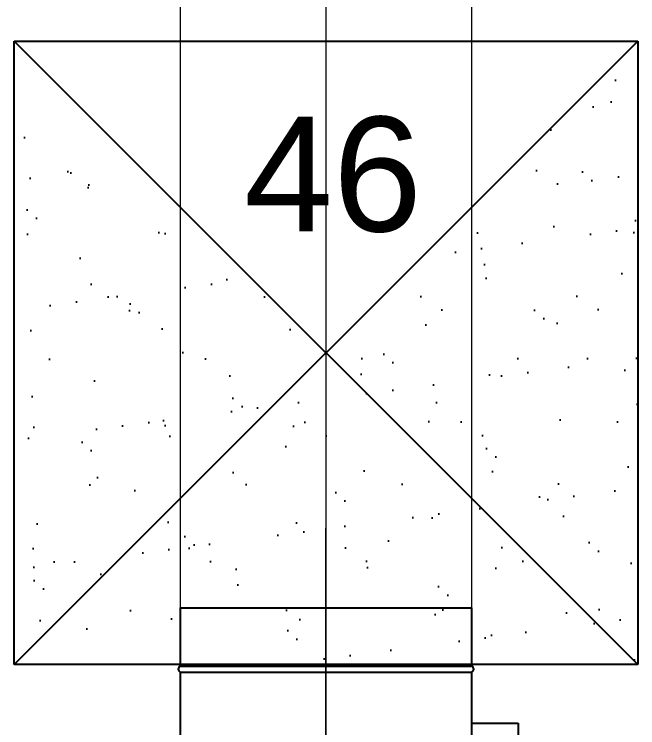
# Model space of a CAD drawing. Extents: x -57174 to 10055, y -18330 to 89882.
# Drawn here: x -36241 to -35706, y 73756 to 74368 of the extents above; entities that cross this region are included whole.
import ezdxf
from ezdxf.enums import TextEntityAlignment as Align

# ---------------------------------------------------------------- set-up
doc = ezdxf.new("R2010")
doc.units = 0
doc.header["$LTSCALE"] = 50
doc.header["$MEASUREMENT"] = 0
doc.layers.get('0').update_dxf_attribs({"color": 8, "linetype": 'CONTINUOUS'})
for name, color, linetype in [('CAV', 150, 'CONTINUOUS'), ('DIFF SUPPLY', 1, 'CONTINUOUS'), ('SUPPLY', 6, 'CONTINUOUS')]:
    doc.layers.add(name, color=color, linetype=linetype)
doc.styles.add('STYLE1', font='arial.ttf')

# ---------------------------------------------------------------- blocks, each defined once
blk = doc.blocks.new('12')
h = blk.add_hatch()
h.set_pattern_fill('AR-SAND', color=256, scale=43.045977, style=0)
h.set_pattern_definition([(37.5, (34246.76, 4040.09), (-2.71161, 82.942012), [0, -65.429885, 0, -73.17816, 0, -69.949713]), (7.5, (34246.76, 4040.09), (76.18177, 121.482035), [0, -35.2977, 0, -58.972988, 0, -22.599138]), (327.5, (34193.81, 4040.09), (134.05128, 0.2436), [0, -21.52299, 0, -77.48276, 0, -101.158046]), (317.5, (34193.81, 4040.09), (129.40166, 37.7804), [0, -10.761494, 0, -50.794253, 0, -58.11207])])
h.paths.add_polyline_path([(-36234.07, 134727.35), (-35966.57, 134994.85), (-36234.07, 135262.35)])
h.paths.add_polyline_path([(-35966.57, 134994.85), (-36234.07, 134727.35), (-35699.07, 134727.35)])
h.paths.add_polyline_path([(-35699.07, 135262.35), (-35966.57, 134994.85), (-35699.07, 134727.35)])
for p, q in [((-36234.07, 135262.35), (-35699.07, 135262.35)), ((-36234.07, 134727.35), (-36234.07, 135262.35)), ((-35699.07, 135262.35), (-36234.07, 134727.35)), ((-36234.07, 135262.35), (-35699.07, 134727.35)), ((-35699.07, 135262.35), (-35699.07, 134727.35)), ((-35699.07, 134727.35), (-36234.07, 134727.35))]:
    blk.add_line(p, q)
at = {"style": 'STYLE1'}
blk.add_text('46', height=98.391, dxfattribs=at).set_placement((-35960.62, 135098.99, 0), align=Align.CENTER)
blk = doc.blocks.new('CAV 250 DIA')
for p, q in [((0, 400), (0, 350)), ((0, 400), (250, 400)), ((250, 400), (250, 350)), ((0, 350), (250, 350)), ((0, 345), (0, 55)), ((0, 345), (250, 345)), ((250, 345), (250, 55)), ((250, 301.14), (290, 301.14)), ((290, 301.14), (290, 119.14)), ((290.79, 218.73), (292.2, 220.14)), ((290.79, 218.73), (297.37, 212.14)), ((292.2, 220.14), (302.2, 210.14)), ((250, 212.14), (297.37, 212.14)), ((302.2, 210.14), (292.2, 200.14)), ((250, 208.14), (297.37, 208.14)), ((297.37, 208.14), (290.79, 201.56)), ((290.79, 201.56), (292.2, 200.14)), ((250, 119.14), (290, 119.14)), ((0, 55), (250, 55)), ((0, 50), (0, 0)), ((0, 50), (250, 50)), ((0, 50), (250, 50)), ((250, 50), (250, 0)), ((0, 0), (250, 0))]:
    blk.add_line(p, q)
for centre, start, end in [((0.88, 347.5), 109.43656, 250.56344), ((249.12, 347.5), 289.43656, 70.56344), ((0.88, 52.5), 109.43656, 250.56344), ((249.12, 52.5), 289.43656, 70.56344)]:
    blk.add_arc(centre, 2.65, start, end)

msp = doc.modelspace()

# ---------------------------------------------------------------- linework, layer by layer
at = {"layer": 'SUPPLY', "lineweight": 0}
for p, q in [((-36098.58, 73858.81), (-36098.58, 74754.5)), ((-35973.58, 74077.84), (-35973.58, 74754.5)), ((-35848.58, 73858.81), (-35848.58, 74754.5)), ((-35973.65, 74077.32), (-35973.65, 73458.81))]:
    msp.add_line(p, q, dxfattribs=at)
msp.add_lwpolyline([(-35973.65, 73158.81), (-35973.65, 73927.32)], dxfattribs=at)

# ---------------------------------------------------------------- block references
at = {"layer": 'CAV'}
msp.add_blockref('CAV 250 DIA', (-36098.65, 73458.81, 3500), dxfattribs=at)
at = {"layer": 'DIFF SUPPLY', "lineweight": 0}
msp.add_blockref('12', (-7.05, -60917.01, 3003.85), dxfattribs=at)

doc.saveas('drawing.dxf')
